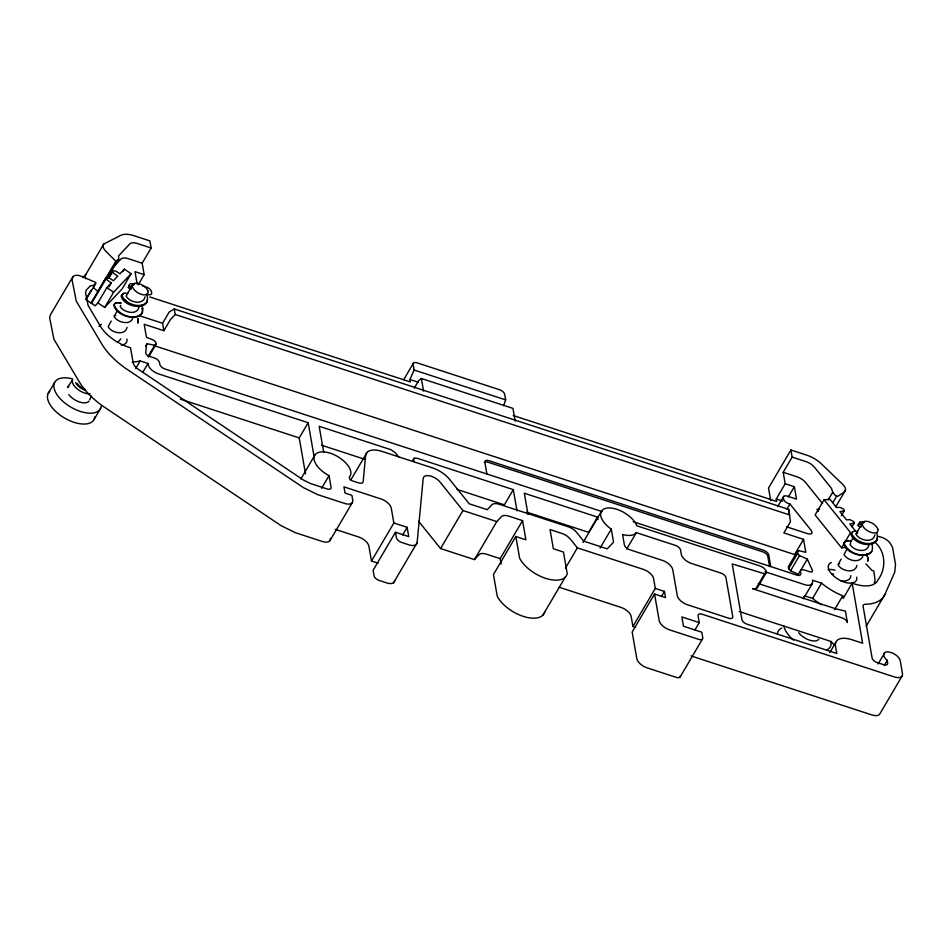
<?xml version="1.0" encoding="UTF-8"?>
<svg xmlns="http://www.w3.org/2000/svg" width="950" height="950" viewBox="0 0 950 950"><rect width="100%" height="100%" fill="white"/><g stroke="black" fill="none" stroke-linecap="round" stroke-linejoin="round"><path stroke-width="1.43" d="M91.758 303.038L105.925 278.956L105.961 277.637L109.594 278.184L113.406 280.737L117.776 276.094L113.964 273.541L112.48 271.997L112.516 270.679L116.149 271.225L119.961 273.778L124.331 269.135L131.112 273.683L122.158 288.895L104.666 307.444L97.886 302.908L95.154 305.805L86.011 299.666M142.548 312.289L142.346 308.133M147.119 301.791L147.298 299.915M876.981 539.873L877.159 537.997M393.526 582.789L417.121 542.688L423.154 478.812A10.438 5.308 30.5 0 1 429.602 475.819A10.438 5.308 30.5 0 1 440.064 482.089L462.947 510.53L496.791 521.574L501.434 516.646A10.248 5.213 30.5 0 1 508.832 516.135L522.559 520.624L525.896 539.802L515.826 536.513L493.454 574.548L497.23 596.208A27.574 14.024 30.5 0 0 523.201 616.348A27.574 14.024 30.5 0 0 544.849 611.741M127.027 327.346C125.412 336.193 111.209 332.939 108.146 326.622L111.257 321.029M133.024 317.157C131.409 326.004 117.206 322.751 114.143 316.433L117.254 310.84M139.021 306.957C137.406 315.804 123.203 312.562 120.139 306.244L120.84 305.306M145.018 296.768C143.414 305.615 129.2 302.373 126.136 296.044L130.756 287.897M850.891 575.617C850.808 580.688 844.538 581.721 840.631 580.592M856.888 565.428C855.273 574.275 841.071 571.033 838.007 564.704L841.118 559.111M868.882 545.051C867.267 553.898 853.064 550.644 850.001 544.326L850.701 543.388M874.879 534.862C873.264 543.709 859.061 540.455 855.998 534.138L859.869 527.238M89.621 399.796L91.497 396.067M847.115 548.922L844.004 554.515C847.163 560.464 859.168 563.718 862.719 556.629M874.356 582.967L875.045 580.248L873.834 571.045L872.136 570.487L865.937 563.944M114.534 303.727L114.178 304.867C117.527 314.747 133.998 321.254 142.072 313.464M503.666 405.709L505.661 399.891L504.688 394.321A5.13 2.613 30.5 0 0 499.569 389.738L417.157 362.853A5.13 2.613 30.5 0 0 413.119 364.456L414.093 370.025L409.937 379.489L410.364 381.959L149.732 296.934M120.852 338.924L117.919 342.178M866.222 626.193L884.866 594.51L894.769 572.102L895.506 564.359L892.525 547.342L890.031 542.925A10.248 5.213 30.5 0 0 880.448 536.928L877.693 536.251M86.022 299.179L95.891 283.468L95.76 282.483L81.7 276.367A10.248 5.213 30.5 0 0 73.186 276.474L72.01 279.68L76.285 301.174L102.042 344.423A56.371 28.678 30.5 0 0 127.3 369.491L303.525 487.683L317.692 494.641L344.672 503.452A10.248 5.213 30.5 0 0 352.747 500.246L351.892 495.294L345.016 493.05L343.936 486.863L381.021 498.964A10.248 5.213 30.5 0 1 391.269 508.143L393.858 522.999L371.474 561.023L378.112 563.184M300.841 479.037L314.676 455.418A20.496 10.426 30.5 0 1 338.782 457.259A20.496 10.426 30.5 0 1 349.208 477.161L350.182 479.726L352.046 480.759L359.064 483.039L361.879 483.277L363.126 481.959L365.596 455.715A20.496 10.426 30.5 0 1 381.853 451.369L432.559 467.911A20.496 10.426 30.5 0 1 449.492 479.275L469.241 503.809L487.255 509.687L491.886 504.782A10.248 5.213 30.5 0 1 499.272 504.272L568.183 526.751A10.248 5.213 30.5 0 1 576.662 532.428L583.656 541.132L607.264 548.839L613.546 542.177L611.266 529.102A20.496 10.426 30.5 0 1 607.157 508.084A20.496 10.426 30.5 0 1 636.832 525.801L760.202 566.046L763.562 567.803L765.878 570.309L766.282 572.601L757.328 587.812L755.654 589.024L752.554 588.679L842.294 617.951A5.13 2.613 30.5 0 1 847.412 622.535L845.417 611.123L835.822 608.831L758.302 583.549M72.699 276.984L50.314 315.008L49.626 317.704L53.901 339.197L79.657 382.446A56.371 28.678 30.5 0 0 104.916 407.514L281.141 525.706L295.319 532.677L322.287 541.476A10.248 5.213 30.5 0 0 330.374 538.27M82.923 277.566L85.88 274.419L103.788 243.996L120.876 235.315A20.496 10.426 30.5 0 1 133.808 235.636L149.874 240.884L151.109 247.998L142.167 263.209L144.162 274.657L138.189 284.798M86.07 298.965L91.283 290.094M93.528 286.294L95.024 283.753M91.034 302.979L105.961 277.637M151.109 247.998L137.168 243.449A10.248 5.213 30.5 0 0 129.782 243.96L118.607 255.823L118.643 259.326L115.829 261.191L97.921 291.614L93.575 287.648M107.469 277.851L118.643 259.326M108.039 278.279L112.516 270.679M108.751 278.326L112.48 271.997M97.886 302.908L106.839 287.696L111.209 283.053L105.925 278.956M108.977 286.853L111.209 283.053M48.201 393.431L54.589 382.565M122.835 271.676L124.331 269.135M104.666 307.444L113.62 292.244L131.112 273.683M129.141 285L128.381 287.613L130.779 289.156L132.311 285.249L133.819 284.858M94.181 419.294L100.581 408.429M145.742 346.311L147.238 343.769L154.696 345.242L156.097 344.233L155.764 342.321L153.829 340.231L146.454 337.274L144.186 324.271L163.875 330.695L170.501 319.438L175.251 314.521L174.277 308.952L169.207 312.016L162.581 323.273L163.875 330.695M135.696 368.505L140.173 360.905L147.998 363.458L148.212 364.693A10.248 5.213 30.5 0 0 158.448 373.872L308.18 422.714L314.189 457.176M147.986 356.642L154.696 345.242M148.627 356.915L156.097 344.233M142.773 372.329L147.998 363.458M305.496 473.812L299.226 437.926L308.18 422.714M321.563 488.3L329.021 475.629A20.496 10.426 30.5 0 1 314.676 455.418M413.464 363.102L404.51 378.314A5.13 2.613 30.5 0 0 404.166 379.668M350.657 480.272L367.068 452.39M414.307 388.111L418.724 380.606L421.372 378.504L512.952 408.381L515.161 421.04M330.089 540.408L352.462 502.384M412.965 460.596L414.461 458.066L417.276 458.304L513.309 489.63L517.014 510.839M393.858 522.999L407.134 527.321L408.749 536.607L395.473 532.273L373.101 570.297L374.074 575.866A5.13 2.613 30.5 0 0 379.192 580.462L386.614 582.884A10.248 5.213 30.5 0 0 394.737 580.711M402.657 534.933L407.134 527.321M501.125 564.122L500.175 558.648L486.447 554.171A10.248 5.213 30.5 0 0 479.061 554.669L474.418 559.597L440.562 548.554L462.947 510.53M513.309 489.63L504.355 504.842L457.033 489.404M474.418 559.597L496.791 521.574M500.175 558.648L522.559 520.624M565.44 568.136L577.374 547.853L570.344 539.125A10.248 5.213 30.5 0 0 561.878 533.449L550.026 529.577L553.375 548.768L563.445 552.057L567.233 573.717A27.574 14.024 30.5 0 1 545.573 578.324A27.574 14.024 30.5 0 1 519.614 558.173L515.826 536.513M527.998 514.425L524.305 493.216L597.562 517.109L588.608 532.321L526.621 512.097M600.97 512.145L583.146 542.367A20.496 10.426 30.5 0 1 584.511 540.443M542.806 615.256L565.191 577.232M600.067 548.114L611.266 529.102M626.644 549.112L636.346 532.641L675.414 545.383A5.13 2.613 30.5 0 1 680.544 549.979L681.293 554.313A10.248 5.213 30.5 0 0 691.529 563.481L720.836 573.04A5.13 2.613 30.5 0 1 725.954 577.636L732.759 616.621A5.13 2.613 30.5 0 1 728.721 618.224L687.515 604.782A10.248 5.213 30.5 0 1 677.279 595.602L672.742 569.608A10.248 5.213 30.5 0 0 662.506 560.429L629.767 549.753A5.379 2.743 30.5 0 1 624.364 544.778L622.571 534.494A20.496 10.426 30.5 0 0 636.346 532.641M635.538 627.309L632.914 626.454L655.298 588.43L653.576 578.55A10.248 5.213 30.5 0 0 643.34 569.371L577.374 547.853M655.298 588.43L664.454 591.423L665.534 597.609L654.55 594.023L632.166 632.047L636.809 658.659A10.248 5.213 30.5 0 0 647.045 667.838L676.352 677.398A5.13 2.613 30.5 0 0 680.39 675.794M661.473 596.493L664.454 591.423M790.899 449.991L792.146 457.104L806.087 461.652A10.248 5.213 30.5 0 1 814.566 467.341L831.476 488.359L832.734 492.266L835.228 495.378L837.841 496.327L844.277 491.969A10.236 5.213 30.5 0 0 843.719 485.367L821.346 463.814A20.496 10.426 30.5 0 0 806.966 455.228L790.899 449.991L768.526 488.015L770.723 500.638M513.214 415.506L776.672 501.446L776.245 498.976L785.199 483.764L783.192 472.316L792.146 457.104M694.783 630.218L699.259 622.618L698.072 615.814A5.13 2.613 30.5 0 1 702.109 614.211L894.425 676.946A10.248 5.213 30.5 0 0 902.5 673.74L900.232 660.749A9.227 4.691 30.5 0 0 887.739 651.878A9.227 4.691 30.5 0 0 887.217 660.416L887.68 663.076A5.13 2.613 30.5 0 1 883.643 664.668L877.23 662.578A5.13 2.613 30.5 0 1 872.112 657.994L863.075 606.195L863.479 604.782L865.141 604.247A51.252 26.078 30.5 0 0 884.866 594.51M777.694 506.54L783.655 496.399A5.13 2.613 30.5 0 1 787.348 496.137L796.516 499.13L794.354 486.756L785.199 483.764M680.046 677.148L702.43 639.113M788.381 496.897L794.354 486.756M786.944 509.058L789.937 503.987L788.654 503.571A5.13 2.613 30.5 0 1 784.415 500.733A9.013 4.584 30.5 0 1 783.655 496.399M755.654 589.024L764.607 573.812L766.282 572.601M841.344 515.791L844.324 510.72L843.802 509.224L839.931 507.324L836.606 507.549L829.991 499.332L824.078 499.736L815.124 514.947L841.593 547.841L846.023 547.533M174.277 308.952L788.749 509.402L790.471 521.681L783.845 532.938L803.534 539.362L794.58 554.562L154.957 345.919M797.24 551.582L788.286 566.782L788.619 568.706L790.554 570.796L798.38 574.311L807.334 559.099L799.508 555.584L797.572 553.494L797.24 551.582L798.629 550.572L805.802 552.354L803.534 539.362M828.258 499.878L832.734 492.266M790.424 564.514L791.92 561.984M797.145 553.102L798.629 550.572M788.619 568.706L797.572 553.494M790.554 570.796L799.508 555.584M832.841 502.645L836.582 496.304M835.751 506.801L845.453 490.319M812.321 583.561L803.367 598.773A10.248 5.213 30.5 0 0 803.653 596.624M852.008 526.858L854.252 523.058L853.729 521.562L849.858 519.662L846.533 519.888L839.919 511.658L844.324 510.72M841.593 547.841L850.547 532.629L824.078 499.736M804.745 595.816L812.618 598.393L821.572 583.181A41.004 20.852 30.5 0 0 842.745 595.781L843.196 598.405L852.15 583.193L854.193 583.858A30.744 15.639 30.5 0 0 877.871 580.058C886.599 568.563 885.839 551.19 874.475 541.797M850.488 542.367L853.468 537.296M860.154 522.797L858.016 524.578L858.242 525.694L860.641 527.238L862.172 523.331L863.681 522.939M834.539 609.722L842.745 595.781M829.742 652.65L835.715 642.509M884.236 665.487L887.217 660.416M902.215 675.877L879.831 713.913A10.248 5.213 30.5 0 1 872.041 714.97L690.959 655.904M72.473 380L67.557 387.493L68.851 386.484M878.097 663.979L884.854 652.543M128.381 287.613L130.114 283.717L134.461 283.967M858.242 525.694L859.976 521.799L864.322 522.049M146.965 302.207C139.792 309.344 124.961 303.798 121.683 294.999L124.07 292.98L127.751 293.467M876.826 540.289C869.654 547.426 854.822 541.88 851.544 533.092L853.931 531.062L857.613 531.549M871.934 551.546C863.859 559.336 847.388 552.829 844.039 542.949L845.322 541.001L846.771 540.586L850.903 541.049M113.715 266.712L120.828 259.172A10.248 5.213 30.5 0 1 128.214 258.661L142.167 263.209M147.238 343.769L146.49 344.565L145.683 353.056L146.549 354.766L148.77 356.119L154.375 357.948A5.13 2.613 30.5 0 1 159.493 362.532L159.826 364.396A5.13 2.613 30.5 0 0 164.944 368.98L602.181 511.611M414.461 458.066L413.214 459.384L414.117 461.652M852.079 532.154L850.915 533.9C853.539 546.298 882.36 550.109 876.66 532.831M854.252 523.058L849.834 523.996L855.629 531.192M114.285 315.851L115.769 315.424M856.152 533.556L857.624 533.128M832.153 574.322L833.625 573.895M115.294 303.145L116.767 302.706M123.536 293.704L121.054 295.818C123.678 308.216 152.499 312.027 146.799 294.749M838.707 563.766L839.622 563.706M819.565 509.212L816.905 509.402L818.556 511.456M848.528 540.788L845.156 541.227L843.826 543.222C845.987 556.534 877.883 561.984 871.649 543.364M94.228 285.226L90.167 285.986L86.224 290.178L85.536 292.873L88.124 305.425L100.546 326.491A30.744 15.639 30.5 0 0 128.499 347.13L130.53 347.795L133.131 362.662A10.248 5.213 30.5 0 0 138.641 369.514L303.489 480.082L310.579 483.574L327.026 488.941A5.13 2.613 30.5 0 0 331.063 487.338L329.021 475.629M129.426 286.211L132.335 286.508M859.287 524.305L862.196 524.59M764.607 573.812L732.201 563.908L741.914 619.602A5.13 2.613 30.5 0 0 747.033 624.197L836.784 653.469L835.489 646.047A20.496 10.426 30.5 0 1 851.639 639.635L862.624 643.221L852.15 583.193M118.667 302.706L120.923 303.133M121.042 302.967L115.461 302.919L113.964 305.14C116.126 318.452 148.022 323.902 141.787 305.282M783.192 472.316L797.133 476.864A10.248 5.213 30.5 0 1 805.612 482.541L822.522 503.571M144.162 274.657L135.007 271.664L137.168 284.05M414.093 370.025L505.661 399.891M142.393 285.76L146.324 287.031A5.13 2.613 30.5 0 1 151.442 291.626A9.013 4.584 30.5 0 1 151.656 292.861A5.13 2.613 30.5 0 1 147.618 294.464L146.336 294.037M409.937 379.489L418.392 382.244M776.245 498.976L782.776 501.113M175.251 314.521L789.723 514.971M139.709 315.816L162.581 323.273M786.588 526.822L808.106 533.841L810.92 534.078L812.167 532.76L811.264 530.492L789.937 503.987M633.211 521.728L796.812 575.106A5.13 2.613 30.5 0 0 800.85 573.503L800.529 571.651A5.13 2.613 30.5 0 1 804.567 570.048L810.184 571.876L812.167 571.9L812.511 570.582L807.334 559.099M821.572 583.181L812.381 580.177L812.594 581.424A10.248 5.213 30.5 0 1 804.519 584.618L765.047 571.746M180.286 399.119L299.226 437.926M321.456 445.17L365.026 459.384M739.231 611.527L828.863 640.763A5.13 2.613 30.5 0 1 833.981 645.359M699.259 622.618L681.863 616.942L683.477 626.228L701.801 632.201L702.774 637.771A5.13 2.613 30.5 0 1 698.737 639.374L669.429 629.814A10.248 5.213 30.5 0 1 659.193 620.635L654.55 594.023M559.206 587.254L620.956 607.394A10.248 5.213 30.5 0 1 631.192 616.574L632.914 626.454M335.291 529.376L358.649 536.987A10.248 5.213 30.5 0 1 368.885 546.167L371.474 561.023M115.829 261.191L105.593 251.014A10.236 5.213 30.5 0 1 103.788 243.996M106.839 287.696L113.62 292.244M125.376 300.236L126.35 301.186M398.774 457.104L395.081 452.521L390.842 449.671L319.164 426.301L323.677 452.141M418.594 521.253L440.562 548.554M860.439 526.538L860.641 527.238M130.577 288.456L130.779 289.156M770.747 566.438L768.728 554.883A5.13 2.613 30.5 0 0 763.61 550.299L488.882 460.679A5.13 2.613 30.5 0 0 484.844 462.282L486.863 473.836M769.595 566.521L767.837 556.415A5.13 2.613 30.5 0 0 762.707 551.819L487.979 462.199A5.13 2.613 30.5 0 0 484.286 462.46M597.562 517.109L597.989 519.567M421.372 378.504L423.581 391.162M395.473 532.273L396.447 537.842A5.13 2.613 30.5 0 0 401.565 542.438L408.999 544.861A10.248 5.213 30.5 0 0 417.121 542.688M788.749 509.402L789.177 514.247M126.908 339.067A15.889 8.087 30.5 0 1 121.244 345.052M98.954 326.479A15.889 8.087 30.5 0 1 101.484 324.378M85.773 278.777A10.236 5.213 30.5 0 1 85.88 274.419M140.173 360.905A41.004 20.852 30.5 0 1 132.157 361.914M142.702 308.073A5.13 2.613 30.5 0 1 142.357 309.415M821.512 604.782A41.004 20.852 30.5 0 1 812.618 598.393M856.758 577.149A15.889 8.087 30.5 0 1 838.684 579.607A15.889 8.087 30.5 0 1 831.345 562.459M828.115 569.691A15.889 8.087 30.5 0 1 835.05 570.131M94.881 416.848A26.398 13.431 30.5 0 1 65.265 418.439A26.398 13.431 30.5 0 1 49.673 391.436M101.27 405.983A26.398 13.431 30.5 0 1 78.173 410.661A26.398 13.431 30.5 0 1 54.007 387.802A26.398 13.431 30.5 0 1 72.639 378.919M90.036 393.846A12.326 6.27 30.5 0 1 77.793 389.369A12.326 6.27 30.5 0 1 72.414 380.297M88.956 401.221A12.73 6.472 30.5 0 1 79.598 402.04A12.73 6.472 30.5 0 1 68.804 394.642M85.263 390.26A10.272 5.225 30.5 0 1 75.632 382.636M85.227 389.381A8.764 4.453 30.5 0 1 77.14 383.301M831.024 641.274A26.398 13.431 30.5 0 1 826.749 650.002M793.618 640.181A26.398 13.431 30.5 0 1 783.869 625.896M777.361 633.959A26.398 13.431 30.5 0 1 781.755 628.021M818.817 639.303A12.73 6.472 30.5 0 1 809.459 640.134A12.73 6.472 30.5 0 1 798.665 632.724M138.142 320.589L137.881 323.131L137.738 318.238L138.142 320.589M868.003 558.671L867.742 561.212L868.015 558.648L866.637 553.898L868.003 558.671M877.871 529.328L877.764 528.984A8.764 4.453 30.5 0 0 864.88 521.312A8.764 4.453 30.5 0 0 867.303 530.611A8.764 4.453 30.5 0 0 877.943 529.661L877.871 529.328M148.01 291.246L147.903 290.902A8.764 4.453 30.5 0 0 135.019 283.219A8.764 4.453 30.5 0 0 137.441 292.529A8.764 4.453 30.5 0 0 148.081 291.579L148.01 291.246"/></g></svg>
